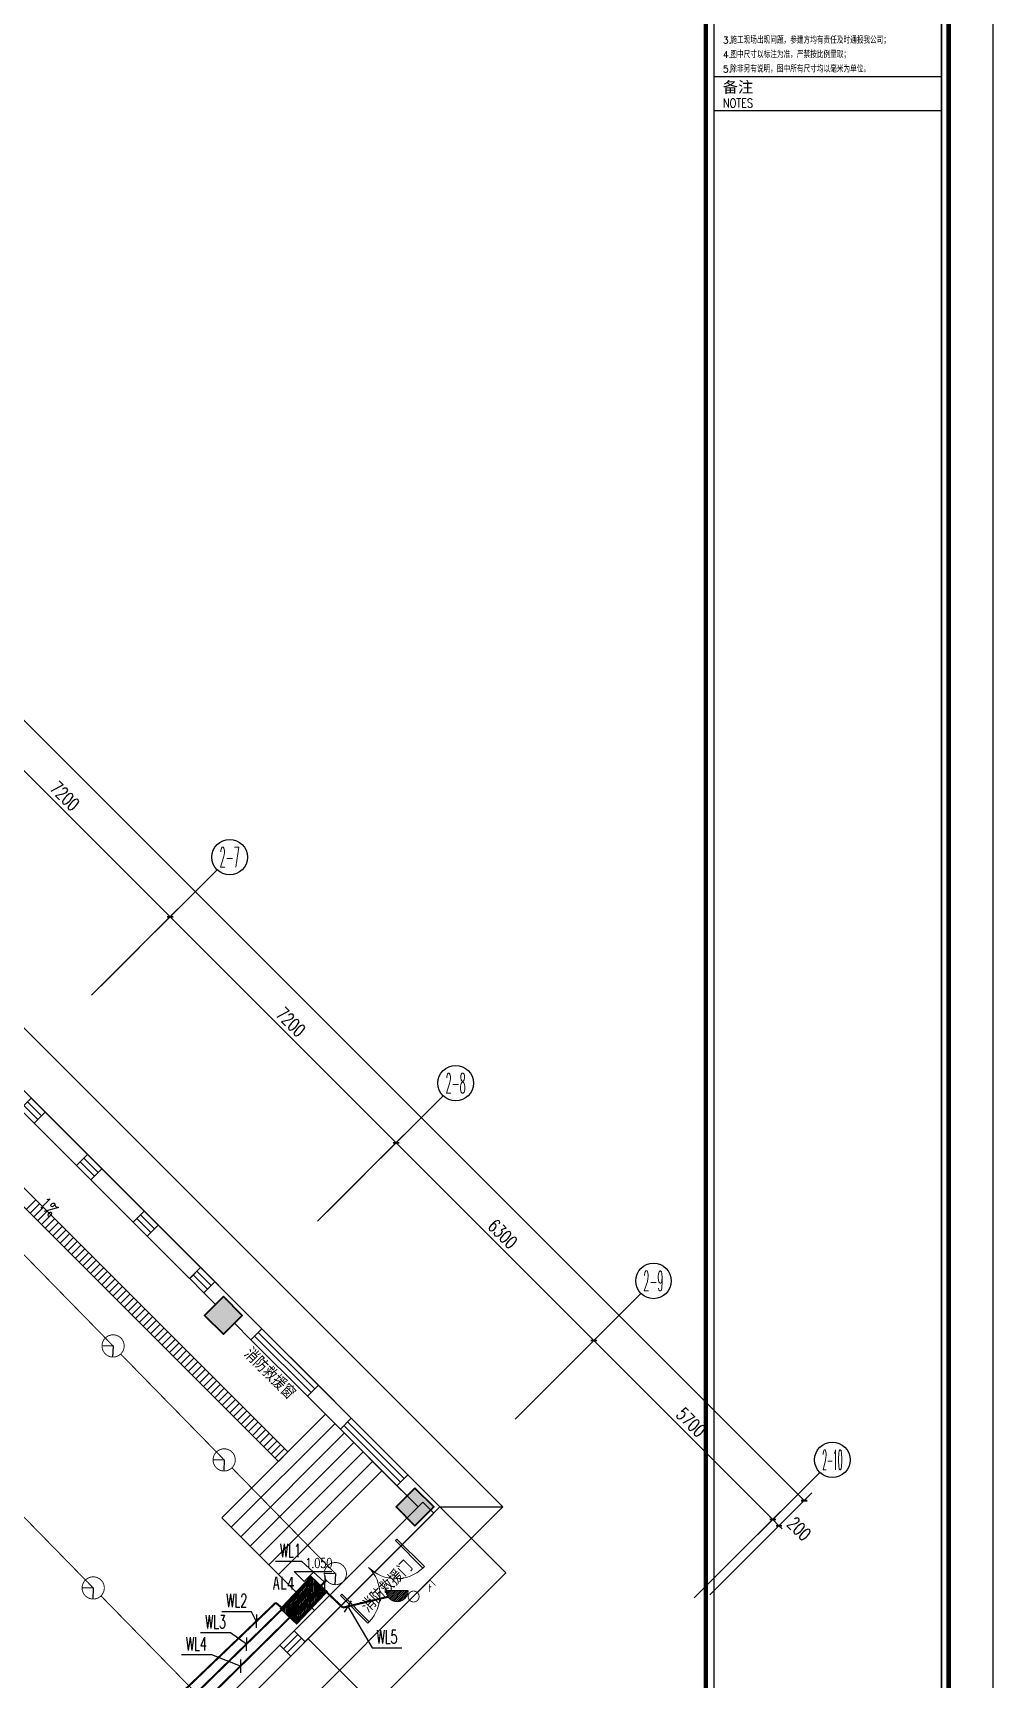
# Model space of a CAD drawing. Extents: x 815029915 to 815825525, y 579155098 to 579748855.
# Drawn here: x 815383466 to 815405096, y 579558107 to 579595190 of the extents above; entities that cross this region are included whole.
import ezdxf
from ezdxf.enums import TextEntityAlignment as Align

# ---------------------------------------------------------------- set-up
doc = ezdxf.new("R2010")
doc.units = 0
doc.header["$LTSCALE"] = 100
doc.header["$MEASUREMENT"] = 0
for name, color, linetype in [('AXIS', 3, 'Continuous'), ('AXIS_TEXT', 7, 'Continuous'), ('COLUMN', 9, 'Continuous'), ('DIM_ELEV', 3, 'Continuous'), ('DIM_SYMB', 3, 'Continuous'), ('E-CAPL-1', 7, 'Continuous'), ('E-TEXT-PLAN', 7, 'Continuous'), ('E-TEXT-PLAN-DER', 7, 'Continuous'), ('GROUND', 2, 'Continuous'), ('PUB_TEXT', 7, 'Continuous'), ('QD', 3, 'Continuous'), ('STAIR', 2, 'Continuous'), ('TK', 7, 'Continuous'), ('WALL', 9, 'Continuous'), ('WINDOW', 4, 'Continuous'), ('ZG-图框层', 4, 'Continuous'), ('zm', 1, 'Continuous'), ('电-强电平面-标注', 3, 'Continuous'), ('电-强电平面-线缆', 3, 'Continuous')]:
    doc.layers.add(name, color=color, linetype=linetype)
doc.layers.add('柱填充', color=9, linetype='Continuous', lineweight=18)
doc.layers.add('砼柱', color=2, linetype='Continuous', lineweight=35)
doc.styles.add('-宋体', font='', dxfattribs={"width": 0.8})
doc.styles.add('_TCH_AXIS', font='COMPLEX', dxfattribs={"bigfont": 'GBCBIG'})
doc.styles.add('_TCH_DIM', font='SIMPLEX', dxfattribs={"bigfont": 'GBCBIG'})
doc.styles.add('_TCH_DIM_T3', font='SIMPLEX', dxfattribs={"width": 0.705882, "bigfont": 'GBCBIG'})
doc.styles.add('CCIAD-图框(标题项)', font='')
doc.styles.add('CCIAD-图框(版权说明)', font='txt.shx', dxfattribs={"width": 0.7, "bigfont": 'gbcbig.shx'})
doc.styles.add('COMPLEX', font='COMPLEX')
doc.styles.add('ELEC-DIM', font='simplex.shx', dxfattribs={"width": 0.6, "bigfont": 'HZTXT.shx'})
doc.styles.add('IDQSTYLE', font='txt.shx', dxfattribs={"width": 0.7, "bigfont": 'hztxt.shx'})
doc.styles.get("Standard").update_dxf_attribs({"font": 'gbenor.shx', "bigfont": 'gbcbig.shx'})
doc.styles.add('宋体-TK', font='', dxfattribs={"width": 0.8})
doc.styles.get('-宋体').set_extended_font_data('SimSun')
doc.styles.get('CCIAD-图框(标题项)').set_extended_font_data('SimHei')
doc.styles.get('宋体-TK').set_extended_font_data('SimSun')
doc.dimstyles.new('_TCH_ARCH-100', dxfattribs={"dimscale": 100, "dimtxt": 2.975, "dimasz": 1, "dimexe": 2.5, "dimexo": 3, "dimgap": 1, "dimtad": 1, "dimdec": 0, "dimzin": 0, "dimdsep": 46, "dimtxsty": '_TCH_DIM_T3', "dimblk": 'ARCHTICK', "dimcen": 0.09, "dimclrt": 7, "dimazin": 2, "dimtfac": 1, "dimtdec": 0, "dimtix": 1, "dimtmove": 2, "dimatfit": 3, "dimfxl": 0, "dimtolj": 1, "dimtzin": 0, "dimarcsym": 0})

# ---------------------------------------------------------------- blocks, each defined once
blk = doc.blocks.new('HC000088')
at = {"color": 0}
for q in [(-1.72, -1.82), (1.72, -1.82)]:
    blk.add_line((0, 0), q, dxfattribs=at)
at = {"color": 0, "linetype": 'Continuous', "const_width": 0.2}
blk.add_lwpolyline([(2.5, 0, 0.198912), (1.77, 1.77, 0.198912), (0, 2.5, 0.198912), (-1.77, 1.77, 0.198912), (-2.5, 0, 0.198912), (-1.77, -1.77, 0.198912), (0, -2.5, 0.198912), (1.77, -1.77, 0.198912)], format="xyb", close=True, dxfattribs=at)
at = {"layer": 'E-TEXT-PLAN-DER', "color": 0, "style": 'IDQSTYLE', "width": 0.7}
blk.add_attdef('PSFHATT', (4.5, -2.5), '', height=2.5, dxfattribs=at)
blk = doc.blocks.new('*X25')
at = {"color": 0, "linetype": 'Continuous'}
for p, q in [((232.27, 320.09), (237.18, 325)), ((232.27, 320.51), (236.75, 325)), ((232.27, 320.94), (236.33, 325)), ((232.27, 321.36), (235.9, 325)), ((232.27, 321.79), (235.48, 325)), ((232.27, 322.21), (235.06, 325)), ((232.27, 322.63), (234.63, 325)), ((232.27, 323.06), (234.21, 325)), ((232.27, 323.48), (233.78, 325)), ((232.27, 323.91), (233.36, 325)), ((232.27, 324.33), (232.93, 325)), ((232.27, 324.76), (232.51, 325)), ((232.6, 320), (237.6, 325)), ((233.02, 320), (238.02, 325)), ((233.45, 320), (238.45, 325)), ((233.87, 320), (238.87, 325)), ((234.3, 320), (239.3, 325)), ((234.72, 320), (239.72, 325)), ((235.15, 320), (240.15, 325)), ((235.57, 320), (240.57, 325)), ((235.99, 320), (240.99, 325)), ((236.42, 320), (241.42, 325)), ((236.84, 320), (241.84, 325)), ((237.27, 320), (242.27, 325)), ((237.69, 320), (242.27, 324.57)), ((238.12, 320), (242.27, 324.15)), ((238.54, 320), (242.27, 323.72)), ((238.96, 320), (242.27, 323.3)), ((239.39, 320), (242.27, 322.88)), ((239.81, 320), (242.27, 322.45)), ((240.24, 320), (242.27, 322.03)), ((240.66, 320), (242.27, 321.6)), ((241.09, 320), (242.27, 321.18)), ((241.51, 320), (242.27, 320.75)), ((241.93, 320), (242.27, 320.33))]:
    blk.add_line(p, q, dxfattribs=at)
blk = doc.blocks.new('HC000429')
at = {"color": 0, "linetype": 'Continuous', "const_width": 0.3}
blk.add_lwpolyline([(5, 2.5), (-5, 2.5), (-5, -2.5), (5, -2.5)], close=True, dxfattribs=at)
at = {"color": 0, "linetype": 'Continuous'}
blk.add_blockref('*X25', (-237.27, -322.5), dxfattribs=at)
at = {"color": 0, "style": 'IDQSTYLE', "width": 0.7}
blk.add_attdef('PSFHATT', (7, -2.5), '', height=2.5, dxfattribs=at)
blk = doc.blocks.new('*X23')
at = {"color": 0}
for p, q in [((208.75, 123.89), (209.07, 124.22)), ((208.82, 123.54), (209.5, 124.22)), ((208.93, 123.23), (209.92, 124.22)), ((209.07, 122.95), (210.35, 124.22)), ((209.24, 122.7), (210.77, 124.22)), ((209.44, 122.47), (211.19, 124.22)), ((209.67, 122.27), (211.62, 124.22)), ((209.91, 122.09), (212.04, 124.22)), ((210.19, 121.94), (212.47, 124.22)), ((210.5, 121.83), (212.89, 124.22)), ((210.84, 121.75), (213.32, 124.22)), ((211.24, 121.72), (213.73, 124.21)), ((211.71, 121.77), (213.68, 123.73)), ((212.36, 121.99), (213.45, 123.09))]:
    blk.add_line(p, q, dxfattribs=at)
blk = doc.blocks.new('HC000090')
at = {"color": 0, "linetype": 'Continuous', "const_width": 0.2}
blk.add_lwpolyline([(-2.5, 0, 0.198912), (-1.77, -1.77, 0.198912), (0, -2.5, 0.198912), (1.77, -1.77, 0.198912), (2.5, 0, 0.198912)], format="xyb", dxfattribs=at)
at = {"color": 0, "const_width": 0.2}
blk.add_lwpolyline([(-2.5, 0), (2.5, 0)], dxfattribs=at)
at = {"color": 0}
blk.add_blockref('*X23', (-211.23, -124.22), dxfattribs=at)
at = {"layer": 'E-TEXT-PLAN-DER', "color": 0, "style": 'IDQSTYLE', "width": 0.7}
blk.add_attdef('PSFHATT', (4.5, -2.5), '', height=2.5, dxfattribs=at)
blk = doc.blocks.new('HC000117')
at = {"color": 0, "linetype": 'Continuous', "const_width": 0.2}
blk.add_lwpolyline([(0.88, 2.13), (3.75, 5), (5, 3.75)], dxfattribs=at)
blk.add_lwpolyline([(0.88, 0.37, 0.198912), (1.25, 1.25, 0.198912), (0.88, 2.13, 0.198912), (0, 2.5, 0.198912), (-0.88, 2.13, 0.198912), (-1.25, 1.25, 0.198912), (-0.88, 0.37, 0.198912), (0, 0, 0.198912)], format="xyb", close=True, dxfattribs=at)
at = {"color": 0, "style": 'IDQSTYLE', "width": 0.7}
blk.add_attdef('T', (3.4, 2.26), '', height=1.85, dxfattribs=at)
at = {"layer": 'E-TEXT-PLAN-DER', "color": 0, "style": 'IDQSTYLE', "width": 0.7}
blk.add_attdef('PSFHATT', (7, 0), '', height=1.85, dxfattribs=at)
blk = doc.blocks.new('CCIAD-TK-A0-图签')
at = {"layer": 'TK', "const_width": 1}
blk.add_lwpolyline([(1124.29, 10.46), (1124.29, 831)], dxfattribs=at)
at = {"layer": 'TK'}
for points in [[(1124.29, 10.46), (1179, 10.46), (1179, 831)], [(1126.12, 643.59), (1177.39, 643.59)], [(1126.12, 635.95), (1177.39, 635.95)]]:
    blk.add_lwpolyline(points, dxfattribs=at)
at = {"layer": 'TK', "const_width": 0.347}
blk.add_lwpolyline([(1126.12, 756.84), (1177.39, 756.84), (1177.39, 189.94), (1126.12, 189.94)], close=True, dxfattribs=at)
at = {"layer": 'TK'}
for s, height, style, p in [('施工现场出现问题，参建方均有责任及时通报我公司；', 1.5, 'CCIAD-图框(版权说明)', (1129.8, 651.04)), ('3.', 1.5, 'CCIAD-图框(版权说明)', (1128.13, 651.04)), ('4.', 1.5, 'CCIAD-图框(版权说明)', (1128.13, 647.79)), ('图中尺寸以标注为准，严禁按比例量取；', 1.5, 'CCIAD-图框(版权说明)', (1129.8, 647.79)), ('5.', 1.5, 'CCIAD-图框(版权说明)', (1128.13, 644.54)), ('除非另有说明，图中所有尺寸均以毫米为单位。', 1.5, 'CCIAD-图框(版权说明)', (1129.8, 644.54)), ('备注', 2.5, 'CCIAD-图框(标题项)', (1128.13, 639.97))]:
    blk.add_text(s, height=height, dxfattribs=dict(at, style=style)).set_placement(p)
at = {"layer": 'TK', "style": 'CCIAD-图框(版权说明)', "width": 0.8}
blk.add_text('NOTES', height=2, dxfattribs=at).set_placement((1128.13, 636.62))
blk = doc.blocks.new('$TCHSYS$WIN2D')
for p, q in [((-0.5, 0.5), (0.5, 0.5)), ((-0.5, 0.5), (-0.5, -0.5)), ((0.5, 0.5), (0.5, -0.5)), ((0.5, 0.167), (-0.5, 0.167)), ((0.5, -0.167), (-0.5, -0.167)), ((-0.5, -0.5), (0.5, -0.5))]:
    blk.add_line(p, q)
blk = doc.blocks.new('$DorLib2D$00000002')
for p, q in [((-0.5, 0), (-0.5, 0.4875)), ((-0.475, 0.4875), (-0.5, 0.4875)), ((-0.475, 0), (-0.475, 0.4875)), ((0.475, 0), (0.475, 0.4875)), ((0.475, 0.4875), (0.5, 0.4875)), ((0.5, 0), (0.5, 0.4875)), ((-0.5, 0), (-0.475, 0)), ((0.5, 0), (0.475, 0))]:
    blk.add_line(p, q)
at = {"lineweight": 13}
for centre, start, end in [((-0.4875, 0), 0, 88.53072), ((0.4875, 0), 91.46928, 180)]:
    blk.add_arc(centre, 0.4875, start, end, dxfattribs=at)
blk = doc.blocks.new('_AXISO')
blk.add_circle((0, 0), 0.5)
at = {"layer": 'AXIS_TEXT', "style": 'COMPLEX', "width": 1.041667}
blk.add_attdef('A', text='', height=0.56, dxfattribs=at).set_placement((-0.25, -0.28), (0.25, -0.28), align=Align.FIT)
blk = doc.blocks.new('_ArchTick')
at = {"color": 0, "linetype": 'ByBlock', "const_width": 0.4}
blk.add_lwpolyline([(-0.5, -0.5), (0.5, 0.5)], dxfattribs=at)
blk = doc.blocks.new('*D291')
at = {"layer": 'AXIS', "color": 0, "lineweight": -2, "transparency": 16777216}
for p, q in [((815361241, 579597482), (815363539, 579599780)), ((815363362, 579599603), (815400839, 579562127)), ((815398718, 579560005), (815401016, 579562303))]:
    blk.add_line(p, q, dxfattribs=at)
at = {"layer": 'Defpoints', "color": 0, "transparency": 16777216}
for p in [(815361029, 579597270), (815400839, 579562127), (815398505, 579559793)]:
    blk.add_point(p, dxfattribs=at)
at = {"layer": 'AXIS', "color": 0, "lineweight": -2, "transparency": 16777216, "xscale": 100, "yscale": 100, "zscale": 100}
for p, rotation in [((815363362, 579599603), 135.0000000001822), ((815400839, 579562127), 315.0000000001822)]:
    blk.add_blockref('_ArchTick', p, dxfattribs=dict(at, rotation=rotation))
at = {"layer": 'AXIS', "color": 7, "transparency": 16777216, "insert": (815382276, 579581041), "char_height": 297.5, "attachment_point": 5, "rotation": 315, "style": '_TCH_DIM_T3'}
blk.add_mtext('\\A1;53000', dxfattribs=at)
blk = doc.blocks.new('*D300')
at = {"layer": 'AXIS', "color": 0, "lineweight": -2, "transparency": 16777216}
for p, q in [((815379908, 579578814), (815381641, 579580547)), ((815381464, 579580370), (815386555, 579575279)), ((815385000, 579573723), (815386732, 579575456))]:
    blk.add_line(p, q, dxfattribs=at)
at = {"layer": 'Defpoints', "color": 0, "transparency": 16777216}
for p in [(815379696, 579578602), (815386555, 579575279), (815384788, 579573511)]:
    blk.add_point(p, dxfattribs=at)
at = {"layer": 'AXIS', "color": 0, "lineweight": -2, "transparency": 16777216, "xscale": 100, "yscale": 100, "zscale": 100}
for p, rotation in [((815381464, 579580370), 135.0000000006708), ((815386555, 579575279), 315.0000000006708)]:
    blk.add_blockref('_ArchTick', p, dxfattribs=dict(at, rotation=rotation))
at = {"layer": 'AXIS', "color": 7, "transparency": 16777216, "insert": (815384186, 579578000), "char_height": 297.5, "attachment_point": 5, "rotation": 315, "style": '_TCH_DIM_T3'}
blk.add_mtext('\\A1;7200', dxfattribs=at)
blk = doc.blocks.new('*D301')
at = {"layer": 'AXIS', "color": 0, "lineweight": -2, "transparency": 16777216}
for p, q in [((815385000, 579573723), (815386732, 579575456)), ((815386555, 579575279), (815391646, 579570188)), ((815390091, 579568632), (815391823, 579570364))]:
    blk.add_line(p, q, dxfattribs=at)
at = {"layer": 'Defpoints', "color": 0, "transparency": 16777216}
for p in [(815384788, 579573511), (815391646, 579570188), (815389879, 579568420)]:
    blk.add_point(p, dxfattribs=at)
at = {"layer": 'AXIS', "color": 0, "lineweight": -2, "transparency": 16777216, "xscale": 100, "yscale": 100, "zscale": 100}
for p, rotation in [((815386555, 579575279), 135), ((815391646, 579570188), 315)]:
    blk.add_blockref('_ArchTick', p, dxfattribs=dict(at, rotation=rotation))
at = {"layer": 'AXIS', "color": 7, "transparency": 16777216, "insert": (815389277, 579572909), "char_height": 297.5, "attachment_point": 5, "rotation": 315, "style": '_TCH_DIM_T3'}
blk.add_mtext('\\A1;7200', dxfattribs=at)
blk = doc.blocks.new('*D302')
at = {"layer": 'AXIS', "color": 0, "lineweight": -2, "transparency": 16777216}
for p, q in [((815390091, 579568632), (815391823, 579570364)), ((815391646, 579570188), (815396101, 579565733)), ((815394546, 579564177), (815396278, 579565910))]:
    blk.add_line(p, q, dxfattribs=at)
at = {"layer": 'Defpoints', "color": 0, "transparency": 16777216}
for p in [(815389879, 579568420), (815396101, 579565733), (815394333, 579563965)]:
    blk.add_point(p, dxfattribs=at)
at = {"layer": 'AXIS', "color": 0, "lineweight": -2, "transparency": 16777216, "xscale": 100, "yscale": 100, "zscale": 100}
for p, rotation in [((815391646, 579570188), 135), ((815396101, 579565733), 315)]:
    blk.add_blockref('_ArchTick', p, dxfattribs=dict(at, rotation=rotation))
at = {"layer": 'AXIS', "color": 7, "transparency": 16777216, "insert": (815394050, 579568136), "char_height": 297.5, "attachment_point": 5, "rotation": 315, "style": '_TCH_DIM_T3'}
blk.add_mtext('\\A1;6300', dxfattribs=at)
blk = doc.blocks.new('*D303')
at = {"layer": 'AXIS', "color": 0, "lineweight": -2, "transparency": 16777216}
for p, q in [((815394546, 579564177), (815396278, 579565910)), ((815396101, 579565733), (815400132, 579561702)), ((815398576, 579560147), (815400308, 579561879))]:
    blk.add_line(p, q, dxfattribs=at)
at = {"layer": 'Defpoints', "color": 0, "transparency": 16777216}
for p in [(815394333, 579563965), (815400132, 579561702), (815398364, 579559935)]:
    blk.add_point(p, dxfattribs=at)
at = {"layer": 'AXIS', "color": 0, "lineweight": -2, "transparency": 16777216, "xscale": 100, "yscale": 100, "zscale": 100}
for p, rotation in [((815396101, 579565733), 135), ((815400132, 579561702), 315)]:
    blk.add_blockref('_ArchTick', p, dxfattribs=dict(at, rotation=rotation))
at = {"layer": 'AXIS', "color": 7, "transparency": 16777216, "insert": (815398292, 579563893), "char_height": 297.5, "attachment_point": 5, "rotation": 315, "style": '_TCH_DIM_T3'}
blk.add_mtext('\\A1;5700', dxfattribs=at)
blk = doc.blocks.new('*D304')
at = {"layer": 'AXIS', "color": 0, "lineweight": -2, "transparency": 16777216}
for p, q in [((815398576, 579560147), (815400308, 579561879)), ((815398718, 579560005), (815400450, 579561738)), ((815400132, 579561702), (815400061, 579561773)), ((815400132, 579561702), (815400273, 579561561)), ((815400273, 579561561), (815400344, 579561490))]:
    blk.add_line(p, q, dxfattribs=at)
at = {"layer": 'Defpoints', "color": 0, "transparency": 16777216}
for p in [(815400273, 579561561), (815398364, 579559935), (815398505, 579559793)]:
    blk.add_point(p, dxfattribs=at)
at = {"layer": 'AXIS', "color": 0, "lineweight": -2, "transparency": 16777216, "xscale": 100, "yscale": 100, "zscale": 100}
for p, rotation in [((815400132, 579561702), 315), ((815400273, 579561561), 135)]:
    blk.add_blockref('_ArchTick', p, dxfattribs=dict(at, rotation=rotation))
at = {"layer": 'AXIS', "color": 7, "transparency": 16777216, "insert": (815400729, 579561494), "char_height": 297.5, "attachment_point": 5, "rotation": 315, "style": '_TCH_DIM_T3'}
blk.add_mtext('\\A1;200', dxfattribs=at)
blk = doc.blocks.new('ll')
at = {"layer": 'ZG-图框层'}
blk.add_lwpolyline([(815136770, 579524220), (815255670, 579524220), (815255670, 579608320), (815136770, 579608320)], close=True, dxfattribs=at)

msp = doc.modelspace()

# ---------------------------------------------------------------- hatches: boundary and pattern name
at = {"layer": '柱填充', "lineweight": 18}
for points in [[(815387758.3, 579566722.8), (815387334, 579566298.5), (815387758.3, 579565874.3), (815388182.5, 579566298.5)], [(815392071.6, 579562409.4), (815391647.3, 579561985.2), (815392071.6, 579561560.9), (815392495.9, 579561985.2)]]:
    msp.add_hatch(color=250, dxfattribs=at).paths.add_polyline_path(points)

# ---------------------------------------------------------------- linework, layer by layer
for p, q in [((815392636.4, 579561985.2), (815367534.1, 579587087.5)), ((815378140.7, 579573864.6), (815388994.8, 579563010.5)), ((815389206.9, 579563222.6), (815378352.8, 579574076.7)), ((815388994.8, 579563010.5), (815389206.9, 579563222.6)), ((815386484.6, 579555833.4), (815392636.4, 579561985.2))]:
    msp.add_line(p, q)
at = {"color": 252, "linetype": 'Continuous'}
for p, q in [((815383317.8, 579568687.4), (815383530, 579568899.6)), ((815383402.7, 579568602.6), (815383614.8, 579568814.7)), ((815383487.5, 579568517.7), (815383699.7, 579568729.9)), ((815383572.4, 579568432.9), (815383784.5, 579568645)), ((815383657.3, 579568348), (815383869.4, 579568560.2)), ((815383742.1, 579568263.2), (815383954.2, 579568475.3)), ((815383827, 579568178.3), (815384039.1, 579568390.4)), ((815383911.8, 579568093.5), (815384123.9, 579568305.6)), ((815383996.7, 579568008.6), (815384208.8, 579568220.7)), ((815384081.5, 579567923.8), (815384293.7, 579568135.9)), ((815384166.4, 579567838.9), (815384378.5, 579568051)), ((815384251.2, 579567754), (815384463.4, 579567966.2)), ((815384336.1, 579567669.2), (815384548.2, 579567881.3)), ((815384420.9, 579567584.3), (815384633.1, 579567796.5)), ((815384505.8, 579567499.5), (815384717.9, 579567711.6)), ((815384590.6, 579567414.6), (815384802.8, 579567626.8)), ((815384675.5, 579567329.8), (815384887.6, 579567541.9)), ((815384760.3, 579567244.9), (815384972.5, 579567457.1)), ((815384845.2, 579567160.1), (815385057.3, 579567372.2)), ((815384930, 579567075.2), (815385142.2, 579567287.4)), ((815385014.9, 579566990.4), (815385227, 579567202.5)), ((815385099.8, 579566905.5), (815385311.9, 579567117.7)), ((815385184.6, 579566820.7), (815385396.7, 579567032.8)), ((815385269.5, 579566735.8), (815385481.6, 579566947.9)), ((815385354.3, 579566651), (815385566.4, 579566863.1)), ((815385439.2, 579566566.1), (815385651.3, 579566778.2)), ((815385524, 579566481.3), (815385736.1, 579566693.4)), ((815385608.9, 579566396.4), (815385821, 579566608.5)), ((815385693.7, 579566311.6), (815385905.9, 579566523.7)), ((815385778.6, 579566226.7), (815385990.7, 579566438.8)), ((815385863.4, 579566141.8), (815386075.6, 579566354)), ((815385948.3, 579566057), (815386160.4, 579566269.1)), ((815386033.1, 579565972.1), (815386245.3, 579566184.3)), ((815386118, 579565887.3), (815386330.1, 579566099.4)), ((815386202.8, 579565802.4), (815386415, 579566014.6)), ((815386287.7, 579565717.6), (815386499.8, 579565929.7)), ((815386372.5, 579565632.7), (815386584.7, 579565844.9)), ((815386457.4, 579565547.9), (815386669.5, 579565760)), ((815386542.3, 579565463), (815386754.4, 579565675.2)), ((815386627.1, 579565378.2), (815386839.2, 579565590.3)), ((815386712, 579565293.3), (815386924.1, 579565505.5)), ((815386796.8, 579565208.5), (815387008.9, 579565420.6)), ((815386881.7, 579565123.6), (815387093.8, 579565335.7)), ((815386966.5, 579565038.8), (815387178.6, 579565250.9)), ((815387051.4, 579564953.9), (815387263.5, 579565166)), ((815387136.2, 579564869.1), (815387348.4, 579565081.2)), ((815387221.1, 579564784.2), (815387433.2, 579564996.3)), ((815387305.9, 579564699.3), (815387518.1, 579564911.5)), ((815387390.8, 579564614.5), (815387602.9, 579564826.6)), ((815387475.6, 579564529.6), (815387687.8, 579564741.8)), ((815387560.5, 579564444.8), (815387772.6, 579564656.9)), ((815387645.3, 579564359.9), (815387857.5, 579564572.1)), ((815387730.2, 579564275.1), (815387942.3, 579564487.2)), ((815387815, 579564190.2), (815388027.2, 579564402.4)), ((815387899.9, 579564105.4), (815388112, 579564317.5)), ((815387984.7, 579564020.5), (815388196.9, 579564232.7)), ((815388069.6, 579563935.7), (815388281.7, 579564147.8)), ((815388154.5, 579563850.8), (815388366.6, 579564063)), ((815388239.3, 579563766), (815388451.4, 579563978.1)), ((815388324.2, 579563681.1), (815388536.3, 579563893.2)), ((815388409, 579563596.3), (815388621.1, 579563808.4)), ((815388493.9, 579563511.4), (815388706, 579563723.5)), ((815388578.7, 579563426.6), (815388790.9, 579563638.7)), ((815388663.6, 579563341.7), (815388875.7, 579563553.8)), ((815388748.4, 579563256.9), (815388960.6, 579563469)), ((815388833.3, 579563172), (815389045.4, 579563384.1)), ((815388918.1, 579563087.1), (815389130.3, 579563299.3))]:
    msp.add_line(p, q, dxfattribs=at)
at = {"color": 2}
for p, q in [((815390055.4, 579564071.1), (815387722, 579561737.7)), ((815390267.6, 579563859), (815387934.1, 579561525.6)), ((815392141.4, 579561985.2), (815390055.4, 579564071.1)), ((815390479.7, 579563646.9), (815388146.3, 579561313.4)), ((815390691.8, 579563434.8), (815388358.4, 579561101.3)), ((815390904, 579563222.6), (815388570.5, 579560889.2)), ((815391116.1, 579563010.5), (815388782.7, 579560677)), ((815391328.2, 579562798.4), (815388994.8, 579560464.9)), ((815389808, 579559651.7), (815387722, 579561737.7))]:
    msp.add_line(p, q, dxfattribs=at)
at = {"layer": 'AXIS'}
for p, q in [((815384787.5, 579573511), (815387615.9, 579576339.4)), ((815389878.7, 579568419.9), (815392707.1, 579571248.3)), ((815394333.4, 579563965.1), (815397161.9, 579566793.5)), ((815398364, 579559934.6), (815401192.4, 579562763))]:
    msp.add_line(p, q, dxfattribs=at)
at = {"layer": 'COLUMN'}
for points in [[(815387758.3, 579565874.3), (815388182.5, 579566298.5), (815387758.3, 579566722.8), (815387334, 579566298.5)], [(815392071.6, 579561560.9), (815392495.9, 579561985.2), (815392071.6, 579562409.4), (815391647.3, 579561985.2)]]:
    msp.add_lwpolyline(points, close=True, dxfattribs=at)
at = {"layer": 'DIM_ELEV'}
for p, q in [((815389580, 579560306), (815389355, 579560531)), ((815389355, 579560531), (815390196.2, 579560531)), ((815389580, 579560306), (815389805, 579560531))]:
    msp.add_line(p, q, dxfattribs=at)
at = {"layer": 'DIM_SYMB'}
msp.add_lwpolyline([(815388520.8, 579563658.7, 0, 0, 0), (815378742, 579573491.4, 0, 80, 0), (815378953.5, 579573278.7, 0, 0, 0)], format="xyseb", dxfattribs=at)
at = {"layer": 'E-CAPL-1', "color": 1, "linetype": 'Continuous', "const_width": 22.5}
for points in [[(815382942.6, 579567994.9), (815385272.1, 579565612)], [(815385445.2, 579565427.1), (815387774.7, 579563044.2)], [(815387949.5, 579562865.5), (815390279, 579560482.6)], [(815382494.9, 579562543), (815384824.4, 579560160.1)], [(815384999.1, 579559981.3), (815387328.6, 579557598.4)]]:
    msp.add_lwpolyline(points, dxfattribs=at)
at = {"layer": 'GROUND'}
msp.add_line((815392636.4, 579561985.2), (815394050.6, 579561985.2), dxfattribs=at)
for points in [[(815354723.5, 579569283.7), (815354723.5, 579573310.9), (815373898.1, 579554136.3), (815371564.6, 579551802.8), (815381746.9, 579541620.5), (815391929.3, 579551802.8), (815387898.8, 579555833.4), (815394050.6, 579561985.2), (815367534.1, 579588501.7), (815363927.9, 579584895.4), (815355939.6, 579592883.7), (815354723.5, 579592883.7), (815354723.5, 579594383.7), (815339423.5, 579594383.7)], [(815353723.5, 579569283.7), (815353723.5, 579575725.1), (815375312.3, 579554136.3), (815372978.8, 579551802.8), (815381746.9, 579543034.7), (815390515.1, 579551802.8), (815386484.6, 579555833.4), (815392636.4, 579561985.2), (815367534.1, 579587087.5), (815363927.9, 579583481.2), (815355525.4, 579591883.7), (815353723.5, 579591883.7), (815353723.5, 579593383.7), (815338423.5, 579593383.7)]]:
    msp.add_lwpolyline(points, dxfattribs=at)
at = {"layer": 'STAIR'}
for p, q in [((815394121.3, 579560500.3), (815392636.4, 579561985.2)), ((815391151.5, 579557530.4), (815394121.3, 579560500.3)), ((815389666.5, 579559015.3), (815391151.5, 579557530.4))]:
    msp.add_line(p, q, dxfattribs=at)
at = {"layer": 'WALL'}
for p, q in [((815383744.5, 579570877), (815384699.1, 579569922.5)), ((815383497, 579570629.6), (815384451.6, 579569675)), ((815384769.8, 579569356.8), (815385724.4, 579568402.2)), ((815385017.3, 579569604.3), (815385971.9, 579568649.7)), ((815386290.1, 579568331.5), (815387244.7, 579567376.9)), ((815386042.6, 579568084), (815386997.2, 579567129.4)), ((815387315.4, 579566811.2), (815387581, 579566545.6)), ((815387562.9, 579567058.7), (815388623.6, 579565998)), ((815388005.3, 579566121.3), (815388376.1, 579565750.5)), ((815389896.3, 579564725.2), (815390638.8, 579563982.8)), ((815389648.9, 579564477.7), (815390391.3, 579563735.3)), ((815391911.6, 579562710), (815392636.4, 579561985.2)), ((815391664.1, 579562462.5), (815391894.4, 579562232.2)), ((815392247.5, 579562091.2), (815386308.2, 579556152)), ((815392495, 579561843.8), (815392247.5, 579562091.2)), ((815392495, 579561843.8), (815386484.6, 579555833.4))]:
    msp.add_line(p, q, dxfattribs=at)
for points in [[(815383744.5, 579570877), (815383497, 579570629.6)], [(815384699.1, 579569922.5), (815384451.6, 579569675)], [(815385017.3, 579569604.3), (815384769.8, 579569356.8)], [(815385971.9, 579568649.7), (815385724.4, 579568402.2)], [(815386290.1, 579568331.5), (815386042.6, 579568084)], [(815387244.7, 579567376.9), (815386997.2, 579567129.4)], [(815387562.9, 579567058.7), (815387315.4, 579566811.2)], [(815388623.6, 579565998), (815388376.1, 579565750.5)], [(815389896.3, 579564725.2), (815389648.9, 579564477.7)], [(815390638.8, 579563982.8), (815390391.3, 579563735.3)], [(815391911.6, 579562710), (815391664.1, 579562462.5)]]:
    msp.add_lwpolyline(points, dxfattribs=at)
at = {"layer": 'ZG-图框层'}
msp.add_lwpolyline([(815286195.5, 579529893.5), (815405095.5, 579529893.5), (815405095.5, 579613993.5), (815286195.5, 579613993.5)], close=True, dxfattribs=at)
at = {"layer": 'ZG-图框层', "const_width": 100}
msp.add_lwpolyline([(815288695.5, 579530893.5), (815404095.5, 579530893.5), (815404095.5, 579612993.5), (815288695.5, 579612993.5)], close=True, dxfattribs=at)
at = {"layer": '电-强电平面-标注', "color": 1}
for p, q in [((815389525.3, 579560752.5), (815388931, 579560752.5)), ((815390035.2, 579560288.6), (815389525.3, 579560752.5)), ((815390038.7, 579560438.6), (815390031.7, 579560138.7)), ((815390635.1, 579559871), (815390478.1, 579559615.4)), ((815390556.6, 579559743.2), (815391106.8, 579558810.4)), ((815388393.1, 579559624.4), (815387721.7, 579559624.4)), ((815388498.4, 579559408), (815388393.1, 579559624.4)), ((815388501.7, 579559558), (815388495.2, 579559258)), ((815387915.2, 579559146.8), (815387243.7, 579559146.8)), ((815388273.9, 579558893), (815387915.2, 579559146.8)), ((815388275.5, 579559043), (815388272.2, 579558743)), ((815387492.9, 579558652.8), (815386812.9, 579558652.8)), ((815388139.8, 579558397.9), (815387492.9, 579558652.8)), ((815391106.8, 579558810.4), (815391778.3, 579558810.4)), ((815388140.9, 579558547.9), (815388138.7, 579558247.9))]:
    msp.add_line(p, q, dxfattribs=at)
at = {"layer": '电-强电平面-线缆', "color": 1, "linetype": 'Continuous', "const_width": 45}
for points in [[(815389952.5, 579560209.7), (815390079.9, 579560331.3)], [(815390082.5, 579560064.7), (815390447.7, 579559717.1)], [(815382375.3, 579553541.1), (815388937.1, 579559828.3)], [(815388937.1, 579559828.3), (815389066.4, 579559716.5)], [(815390447.7, 579559717.1), (815391463.8, 579559959.8)], [(815386153.3, 579556818.2), (815389067.7, 579559669.7)], [(815387506.7, 579557773.9), (815389252.8, 579559495)]]:
    msp.add_lwpolyline(points, dxfattribs=at)
at = {"layer": '砼柱', "color": 3, "lineweight": 35}
for points in [[(815387758.3, 579566722.8), (815387334, 579566298.5), (815387758.3, 579565874.3), (815388182.5, 579566298.5)], [(815392071.6, 579562409.4), (815391647.3, 579561985.2), (815392071.6, 579561560.9), (815392495.9, 579561985.2)]]:
    msp.add_lwpolyline(points, close=True, dxfattribs=at)

# ---------------------------------------------------------------- block references
at = {"layer": 'AXIS'}
ref = msp.add_blockref('_AXISO', (815387898.8, 579576622.3), dxfattribs=dict(at, xscale=800, yscale=800, zscale=800))
ref.add_attrib('A', '2-7', dxfattribs={"color": 7, "height": 452.55, "style": '_TCH_AXIS', "width": 0.35}).set_placement((815387672.5, 579576396), (815388125, 579576396), align=Align.FIT)
ref = msp.add_blockref('_AXISO', (815392989.9, 579571531.1), dxfattribs=dict(at, xscale=800, yscale=800, zscale=800))
ref.add_attrib('A', '2-8', dxfattribs={"color": 7, "height": 452.55, "style": '_TCH_AXIS', "width": 0.35}).set_placement((815392763.7, 579571304.8), (815393216.2, 579571304.8), align=Align.FIT)
ref = msp.add_blockref('_AXISO', (815397444.7, 579567076.4), dxfattribs=dict(at, xscale=800, yscale=800, zscale=800))
ref.add_attrib('A', '2-9', dxfattribs={"color": 7, "height": 452.55, "style": '_TCH_AXIS', "width": 0.35}).set_placement((815397218.4, 579566850.1), (815397671, 579566850.1), align=Align.FIT)
ref = msp.add_blockref('_AXISO', (815401475.2, 579563045.8), dxfattribs=dict(at, xscale=800, yscale=800, zscale=800))
ref.add_attrib('A', '2-10', dxfattribs={"color": 7, "height": 452.55, "style": '_TCH_AXIS', "width": 0.28}).set_placement((815401248.9, 579562819.6), (815401701.5, 579562819.6), align=Align.FIT)
at = {"layer": 'E-TEXT-PLAN', "color": 4, "xscale": 100, "yscale": 100, "zscale": 100, "rotation": 314.3504158205063}
for p in [(815385272.1, 579565612), (815387774.7, 579563044.2), (815390279, 579560482.6), (815384824.4, 579560160.1)]:
    msp.add_blockref('HC000088', p, dxfattribs=at)
at = {"layer": 'E-TEXT-PLAN', "color": 142, "xscale": 100, "yscale": 100, "zscale": 100, "rotation": 226.6539983909887}
msp.add_blockref('HC000429', (815389568.6, 579559884.4), dxfattribs=at)
at = {"layer": 'E-TEXT-PLAN', "color": 4, "xscale": 100, "yscale": 100, "zscale": 100}
msp.add_blockref('HC000090', (815391670.6, 579560100.2), dxfattribs=at)
at = {"layer": 'E-TEXT-PLAN', "color": 4}
ref = msp.add_blockref('HC000117', (815392042.6, 579559843.3), dxfattribs=dict(at, xscale=98.81663682697852, yscale=98.81663682697852, zscale=98.81663682697852, rotation=359.9672106955048))
ref.add_attrib('T', 't', (815392378.4, 579560066.1), dxfattribs={"color": 0, "height": 182.6, "rotation": 359.96721, "width": 0.7})
at = {"layer": 'TK', "xscale": 100, "yscale": 100, "zscale": 100}
msp.add_blockref('CCIAD-TK-A0-图签', (815286195.5, 579529847.9), dxfattribs=at)
at = {"layer": 'WINDOW'}
for name, p, xscale, yscale, zscale, rotation in [('$TCHSYS$WIN2D', (815383461.7, 579570912.4), 449.9999998850108, -350, 449.9999998850108, 315.0000000000008), ('$TCHSYS$WIN2D', (815384734.5, 579569639.6), 449.9999998850108, -350, 449.9999998850108, 315.0000000000008), ('$TCHSYS$WIN2D', (815386007.3, 579568366.8), 449.9999998850108, -350, 449.9999998850108, 315.0000000000008), ('$TCHSYS$WIN2D', (815387280.1, 579567094), 449.9999998850108, -350, 449.9999998850108, 315.0000000000008), ('$TCHSYS$WIN2D', (815389136.2, 579565237.9), 1799.999999877218, -350, 1799.999999877218, 315.0000000000008), ('$TCHSYS$WIN2D', (815391151.5, 579563222.6), 1799.999999877218, -350, 1799.999999877218, 315.0000000000008), ('$DorLib2D$00000002', (815391027.7, 579560624), 1800, 1800, 1800, 225.0000000000007), ('$TCHSYS$WIN2D', (815389313, 579558909.3), 450, 350, 450, 225.0000000000007)]:
    msp.add_blockref(name, p, dxfattribs=dict(at, xscale=xscale, yscale=yscale, zscale=zscale, rotation=rotation))
at = {"layer": 'zm', "color": 1}
msp.add_blockref('ll', (149425.4, 5673.6), dxfattribs=at)

# ---------------------------------------------------------------- texts
at = {"layer": 'DIM_ELEV', "color": 7, "style": '_TCH_DIM', "width": 0.705882}
msp.add_text('1.050', height=223.12, dxfattribs=at).set_placement((815389603.7, 579560609.8))
at = {"layer": 'DIM_SYMB', "color": 7, "style": '_TCH_DIM', "width": 0.705882}
msp.add_text('1%', height=297.5, rotation=314.84247, dxfattribs=at).set_placement((815383571.8, 579568783.8))
at = {"layer": 'PUB_TEXT', "style": '宋体-TK', "width": 0.8}
for s, rotation, p in [('消防救援窗', 315, (815388210.3, 579565418.7)), ('消防救援门', 45, (815391012.2, 579559601.1))]:
    msp.add_text(s, height=264.35, rotation=rotation, dxfattribs=at).set_placement(p)
at = {"layer": 'QD', "color": 3, "style": '-宋体', "width": 0.8}
msp.add_text('AL4', height=300, dxfattribs=at).set_placement((815388866.1, 579560117.7, 2970))
at = {"layer": '电-强电平面-标注', "color": 1, "style": 'ELEC-DIM', "width": 0.6}
for s, p in [('WL1', (815389031, 579560852.5)), ('WL2', (815387821.7, 579559724.4)), ('WL3', (815387343.7, 579559246.8)), ('WL4', (815386912.9, 579558752.8)), ('WL5', (815391206.8, 579558910.4))]:
    msp.add_text(s, height=300, dxfattribs=at).set_placement(p)

# ---------------------------------------------------------------- dimensions: what is measured, and where the dimension line sits
at = {"layer": 'AXIS'}
for p1, p2, distance, picture, middle in [((815361028.7, 579597269.8), (815398505.4, 579559793.2), 3300, '*D291', (815382276.4, 579581040.8)), ((815379696.3, 579578602.2), (815384787.5, 579573511), 2500, '*D300', (815384185.6, 579578000.3)), ((815384787.5, 579573511), (815389878.7, 579568419.9), 2500, '*D301', (815389276.7, 579572909.1)), ((815389878.7, 579568419.9), (815394333.4, 579563965.1), 2500, '*D302', (815394049.7, 579568136.1)), ((815394333.4, 579563965.1), (815398364, 579559934.6), 2500, '*D303', (815398292.4, 579563893.5))]:
    dim = msp.add_aligned_dim(p1=p1, p2=p2, distance=distance, dimstyle='_TCH_ARCH-100', dxfattribs=at)
    dim.commit()
    dim.dimension.update_dxf_attribs({"geometry": picture, "text_midpoint": middle})
dim = msp.add_linear_dim(base=(815400273.1, 579561560.9), p1=(815398364, 579559934.6), p2=(815398505.4, 579559793.2), angle=315, dimstyle='_TCH_ARCH-100', dxfattribs=at)
dim.commit()
dim.dimension.update_dxf_attribs({"geometry": '*D304', "text_midpoint": (815400729.2, 579561493.7), "dimtype": 161})

doc.saveas('drawing.dxf')
